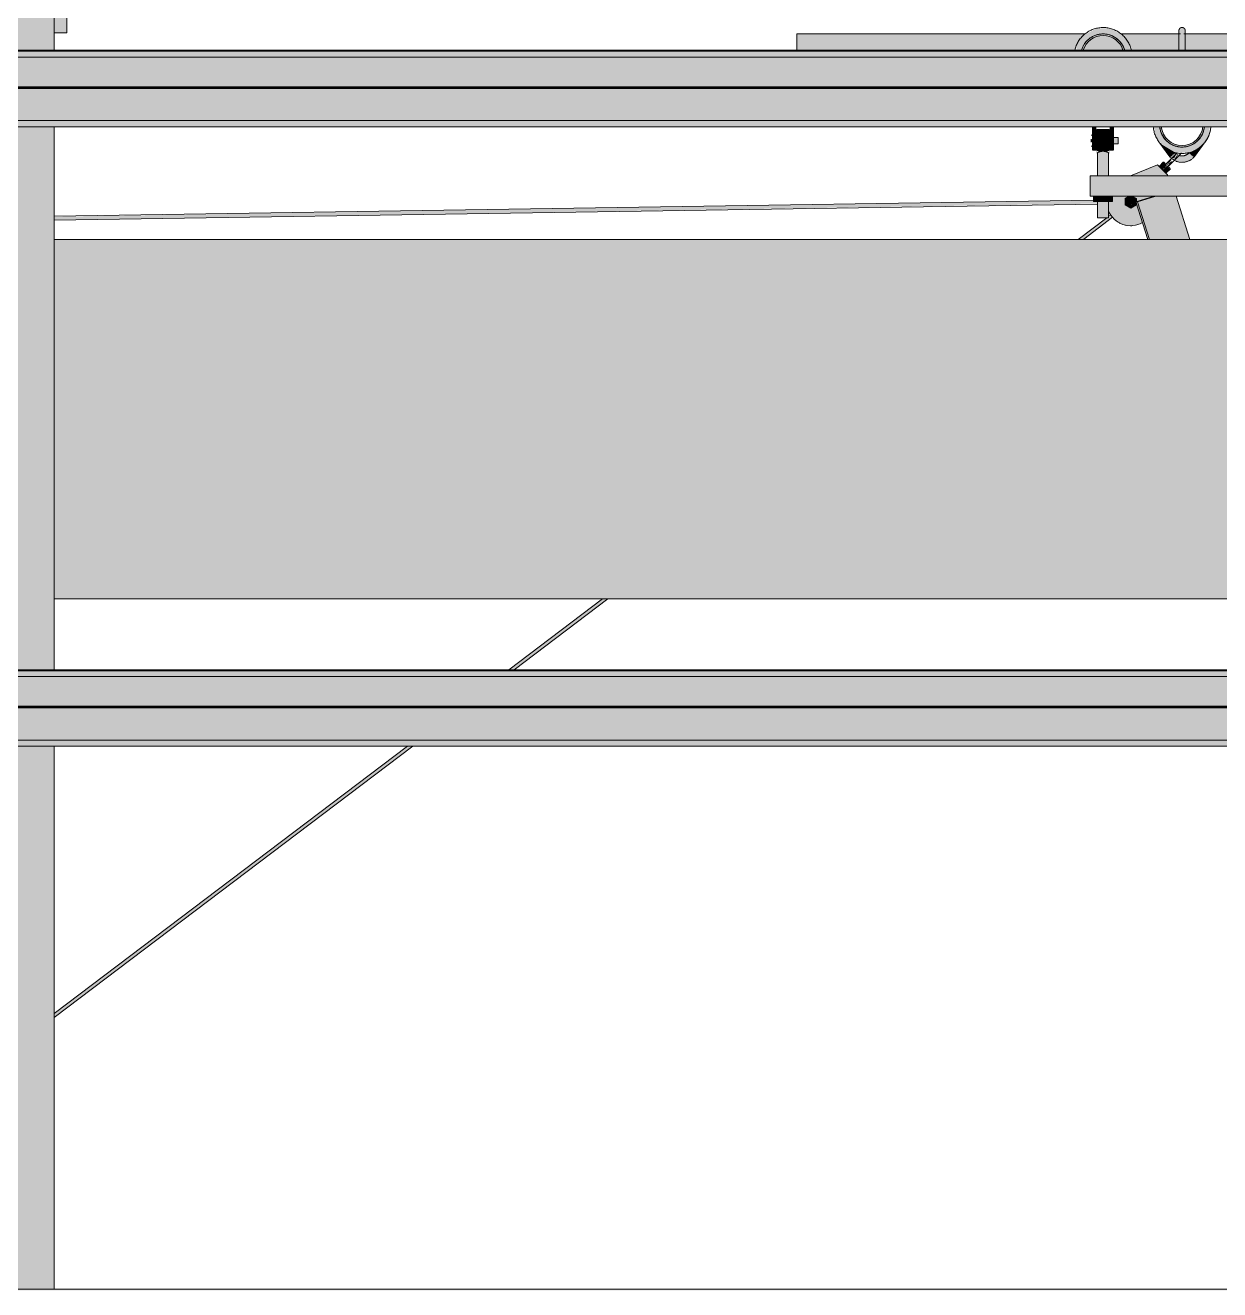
# Model space of a CAD drawing. Header units: inches. Extents: x 20478 to 36684, y -248 to 750.
# Drawn here: x 26758.8 to 26851.9, y 196.2 to 294.7 of the extents above; entities that cross this region are included whole.
import ezdxf

# ---------------------------------------------------------------- set-up
doc = ezdxf.new("R2010")
doc.units = ezdxf.units.IN
doc.header["$MEASUREMENT"] = 0
for name, color, linetype, lineweight in [('M-HVAC-DUCT', 70, 'Continuous', 9), ('Q-SPCQ', 91, 'Continuous', 9), ('S-BEAM', 12, 'Continuous', 9)]:
    doc.layers.add(name, color=color, linetype=linetype, lineweight=lineweight)

# ---------------------------------------------------------------- blocks, each defined once
blk = doc.blocks.new('Basketball_Backstop-Performance_Sports_Systems-3103-Ceiling_Hung - 27_-0_ to 27_-11 7_8_-706978-Elevation - South')
at = {"layer": 'Q-SPCQ'}
for points in [[(24911.302, 292.732), (24911.751, 292.733), (24911.565, 293.318), (24911.015, 294.009), (24910.112, 294.444), (24909.354, 294.444), (24909.111, 294.444), (24908.118, 293.896), (24907.584, 293.226), (24907.531, 292.732), (24907.935, 292.735), (24908.204, 293.266), (24908.463, 293.555), (24908.889, 293.829), (24909.354, 293.966), (24909.612, 294), (24910.237, 293.869), (24910.663, 293.63), (24910.941, 293.367), (24911.19, 292.974), (24911.29, 292.732)], [(24911.174, 292.732), (24911.29, 292.732), (24911.127, 293.125), (24910.849, 293.487), (24910.487, 293.766), (24910.065, 293.94), (24909.612, 294), (24909.159, 293.94), (24908.686, 293.727), (24908.374, 293.487), (24908.096, 293.125), (24907.933, 292.732), (24908.068, 292.732), (24908.204, 293.062), (24908.463, 293.399), (24908.967, 293.727), (24909.191, 293.82), (24909.612, 293.875), (24910.032, 293.82), (24910.424, 293.657), (24910.761, 293.399), (24911.019, 293.062), (24911.156, 292.732)], [(24908.799, 285.687), (24909.049, 285.687), (24909.049, 286.768), (24908.799, 286.768), (24908.799, 286.404)], [(24910.174, 285.687), (24910.424, 285.687), (24910.424, 286.768), (24910.174, 286.768), (24910.174, 286.404)], [(24908.674, 285.687), (24908.799, 285.687), (24908.799, 285.801), (24908.674, 285.801)], [(24908.674, 285.574), (24908.799, 285.574), (24908.799, 285.687), (24908.674, 285.687)], [(24908.799, 284.963), (24909.049, 284.963), (24909.049, 285.687), (24908.799, 285.687), (24908.799, 285.038)], [(24909.138, 285.656), (24910.075, 285.656), (24910.075, 286.562), (24909.138, 286.532), (24909.138, 285.891)], [(24909.607, 284.859), (24910.075, 284.871), (24910.075, 285.656), (24909.138, 285.656), (24909.138, 284.871), (24909.53, 284.859)], [(24910.174, 284.963), (24910.424, 284.963), (24910.424, 285.687), (24910.174, 285.687), (24910.174, 285.038)], [(24908.857, 280.937), (24909.607, 280.937), (24909.607, 281.375), (24908.857, 281.375)], [(24909.607, 280.937), (24910.357, 280.937), (24910.357, 281.375), (24909.607, 281.375)]]:
    blk.add_hatch(color=256, dxfattribs=at).paths.add_polyline_path(points, flags=0)
h = blk.add_hatch(color=256, dxfattribs=at)
h.paths.add_polyline_path([(24909.138, 285.687), (24909.138, 285.937), (24909.049, 285.891), (24909.049, 285.687)], flags=0)
h.paths.add_polyline_path([(24910.424, 285.687), (24910.799, 285.687), (24910.799, 285.937), (24910.424, 285.897), (24910.424, 285.74)], flags=0)
h.paths.add_polyline_path([(24910.075, 285.687), (24910.174, 285.732), (24910.174, 285.937), (24910.075, 285.89), (24910.075, 285.729)], flags=0)
h = blk.add_hatch(color=256, dxfattribs=at)
h.paths.add_polyline_path([(24910.174, 285.437), (24910.174, 285.687), (24910.075, 285.656), (24910.075, 285.437)], flags=0)
h.paths.add_polyline_path([(24910.799, 285.437), (24910.799, 285.687), (24910.424, 285.675), (24910.424, 285.437)], flags=0)
h.paths.add_polyline_path([(24909.049, 285.437), (24909.138, 285.493), (24909.138, 285.687), (24909.049, 285.631), (24909.049, 285.439)], flags=0)
h = blk.add_hatch(color=256, dxfattribs=at)
h.paths.add_polyline_path([(24909.184, 279.687), (24910.044, 279.687), (24909.993, 280.937), (24909.169, 280.937), (24909.169, 279.687)], flags=0)
h.paths.add_polyline_path([(24909.558, 282.955), (24910.044, 282.955), (24910.017, 284.763), (24909.684, 284.859), (24909.387, 284.833), (24909.169, 284.75), (24909.207, 282.955), (24909.516, 282.955)], flags=0)
h = blk.add_hatch(color=256, dxfattribs=at)
h.paths.add_polyline_path([(24908.607, 281.375), (24955.674, 281.375), (24955.636, 282.955), (24908.607, 282.955), (24908.607, 281.521)], flags=0)
h.paths.add_polyline_path([(24957.796, 281.375), (25004.607, 281.375), (25004.607, 282.955), (24957.549, 282.955), (24957.549, 281.375)], flags=0)
h = blk.add_hatch(color=256, dxfattribs=at)
h.paths.add_polyline_path([(24939.176, 196.232), (24939.309, 196.232), (24925.824, 238.518), (24925.69, 238.518), (24927.546, 232.7)], flags=0)
h.paths.add_polyline_path([(24923.788, 244.482), (24923.922, 244.482), (24922.162, 250), (24922.028, 250)], flags=0)
h.paths.add_polyline_path([(24913.233, 278), (24912.302, 280.918), (24912.168, 280.918), (24913.099, 278)], flags=0)
h = blk.add_hatch(color=256, dxfattribs=at)
h.paths.add_polyline_path([(24939.309, 196.232), (24942.447, 196.232), (24928.962, 238.518), (24925.824, 238.518), (24927.68, 232.7)], flags=0)
h.paths.add_polyline_path([(24923.922, 244.482), (24927.059, 244.482), (24925.3, 250), (24922.162, 250)], flags=0)
h.paths.add_polyline_path([(24916.37, 278), (24915.294, 281.375), (24913.725, 281.375), (24912.302, 280.918), (24913.233, 278)], flags=0)
for p, q in [((24908.799, 285.687), (24908.799, 286.768)), ((24909.049, 286.768), (24909.049, 285.687)), ((24910.174, 285.687), (24910.174, 286.768)), ((24910.424, 286.768), (24910.424, 285.687)), ((24908.799, 286.125), (24908.674, 286.125)), ((24908.674, 285.687), (24908.674, 285.801)), ((24908.674, 285.574), (24908.674, 285.687)), ((24908.799, 284.963), (24908.799, 285.687)), ((24909.138, 285.937), (24909.049, 285.937)), ((24909.049, 285.687), (24909.049, 284.963)), ((24910.075, 286.562), (24909.138, 286.562)), ((24909.138, 285.656), (24909.138, 286.562)), ((24909.138, 284.871), (24909.138, 285.656)), ((24910.075, 286.562), (24910.075, 285.656)), ((24910.174, 285.937), (24910.075, 285.937)), ((24910.075, 285.656), (24910.075, 284.871)), ((24910.174, 284.963), (24910.174, 285.687)), ((24910.799, 285.937), (24910.424, 285.937)), ((24910.424, 285.687), (24910.424, 284.963)), ((24910.799, 285.937), (24910.799, 285.687)), ((24910.799, 285.687), (24910.799, 285.437)), ((24908.674, 285.25), (24908.799, 285.25)), ((24908.799, 284.937), (24909.049, 284.937)), ((24909.049, 285.437), (24909.138, 285.437)), ((24909.138, 284.75), (24909.169, 284.75)), ((24909.169, 284.75), (24909.169, 282.955)), ((24910.044, 282.955), (24910.044, 284.75)), ((24910.044, 284.75), (24910.075, 284.75)), ((24910.075, 285.437), (24910.174, 285.437)), ((24910.174, 284.937), (24910.424, 284.937)), ((24910.424, 285.437), (24910.799, 285.437)), ((24908.607, 281.375), (24908.607, 282.955)), ((24955.636, 282.955), (24908.607, 282.955)), ((24955.636, 281.375), (24908.607, 281.375)), ((24908.857, 281.375), (24908.857, 280.937)), ((24909.607, 280.937), (24908.857, 280.937)), ((24909.169, 281.375), (24909.169, 279.687)), ((24909.607, 281.375), (24909.607, 280.937)), ((24910.357, 280.937), (24909.607, 280.937)), ((24910.044, 279.687), (24910.044, 281.375)), ((24910.357, 281.375), (24910.357, 280.937)), ((24913.591, 281.375), (24912.168, 280.918)), ((24912.168, 280.918), (24912.302, 280.918)), ((24912.168, 280.918), (24913.099, 278)), ((24912.302, 280.918), (24913.725, 281.375)), ((24913.233, 278), (24912.302, 280.918)), ((24915.294, 281.375), (24916.37, 278)), ((24910.044, 279.687), (24909.169, 279.687))]:
    blk.add_line(p, q, dxfattribs=at)
at = {"layer": 'Q-SPCQ', "flags": 128}
for points in [[(24911.797, 292.785), (24911.774, 292.872), (24911.747, 292.958), (24911.717, 293.043), (24911.684, 293.126), (24911.647, 293.208), (24911.607, 293.289), (24911.564, 293.368), (24911.518, 293.445), (24911.469, 293.52), (24911.416, 293.594), (24911.361, 293.665), (24911.303, 293.734), (24911.243, 293.8), (24911.179, 293.864), (24911.113, 293.925), (24911.045, 293.984), (24910.975, 294.04), (24910.902, 294.093), (24910.827, 294.143), (24910.751, 294.19), (24910.672, 294.234), (24910.592, 294.275), (24910.51, 294.313), (24910.427, 294.347), (24910.342, 294.378), (24910.257, 294.406), (24910.17, 294.43), (24910.082, 294.45), (24909.994, 294.467), (24909.905, 294.481), (24909.816, 294.491), (24909.726, 294.497), (24909.636, 294.5), (24909.546, 294.499), (24909.456, 294.495), (24909.366, 294.487), (24909.277, 294.475), (24909.188, 294.46), (24909.1, 294.441), (24909.013, 294.419), (24908.927, 294.393), (24908.842, 294.364), (24908.758, 294.332), (24908.675, 294.296), (24908.594, 294.257), (24908.515, 294.215), (24908.437, 294.169), (24908.361, 294.121), (24908.288, 294.069), (24908.216, 294.015), (24908.146, 293.957), (24908.079, 293.898), (24908.015, 293.835), (24907.953, 293.77), (24907.893, 293.702), (24907.836, 293.632), (24907.783, 293.56), (24907.732, 293.486), (24907.684, 293.41), (24907.639, 293.332), (24907.597, 293.252), (24907.559, 293.171), (24907.523, 293.088), (24907.492, 293.004), (24907.463, 292.918), (24907.438, 292.832), (24907.417, 292.745)], [(24908.444, 293.553), (24908.497, 293.599), (24908.551, 293.642), (24908.608, 293.684), (24908.666, 293.723), (24908.673, 293.727)], [(24908.726, 293.759), (24908.787, 293.793), (24908.849, 293.825), (24908.913, 293.854), (24908.978, 293.881), (24909.043, 293.905), (24909.11, 293.927), (24909.177, 293.945), (24909.245, 293.961), (24909.314, 293.975), (24909.383, 293.985), (24909.453, 293.993), (24909.523, 293.998), (24909.593, 294), (24909.663, 293.999), (24909.733, 293.996), (24909.802, 293.99), (24909.872, 293.981), (24909.941, 293.969), (24910.009, 293.954), (24910.077, 293.937), (24910.144, 293.917), (24910.21, 293.894), (24910.276, 293.869), (24910.34, 293.841), (24910.403, 293.811), (24910.465, 293.778), (24910.525, 293.743)], [(24910.55, 293.727), (24910.584, 293.705), (24910.642, 293.665), (24910.697, 293.623), (24910.751, 293.578), (24910.804, 293.531)], [(24907.93, 292.734), (24907.95, 292.8), (24907.974, 292.866), (24908, 292.931), (24908.028, 292.995), (24908.059, 293.058), (24908.093, 293.12)], [(24908.129, 293.18), (24908.167, 293.238), (24908.208, 293.295), (24908.251, 293.35), (24908.296, 293.404), (24908.343, 293.456)], [(24910.902, 293.432), (24910.948, 293.38), (24910.992, 293.325), (24911.034, 293.269), (24911.074, 293.211), (24911.111, 293.152), (24911.146, 293.091), (24911.179, 293.029), (24911.208, 292.966), (24911.236, 292.902), (24911.261, 292.836), (24911.283, 292.77)]]:
    blk.add_lwpolyline(points, dxfattribs=at)
at = {"layer": 'Q-SPCQ'}
for radius, start, end in [(1.75, 16.03624, 163.96376), (1.625, 17.35418, 162.64582)]:
    blk.add_arc((24909.612, 292.25), radius, start, end, dxfattribs=at)
blk.add_open_spline([(24910.044, 284.75), (24910.044, 284.75), (24910.041, 284.752), (24910.029, 284.758), (24910.018, 284.762), (24910.003, 284.769), (24909.985, 284.777), (24909.968, 284.785), (24909.953, 284.791), (24909.941, 284.795), (24909.929, 284.799), (24909.911, 284.806), (24909.888, 284.814), (24909.864, 284.822), (24909.843, 284.829), (24909.827, 284.833), (24909.81, 284.837), (24909.787, 284.842), (24909.758, 284.848), (24909.721, 284.855), (24909.684, 284.859), (24909.645, 284.862), (24909.607, 284.862), (24909.568, 284.862), (24909.529, 284.859), (24909.492, 284.855), (24909.455, 284.848), (24909.426, 284.842), (24909.403, 284.837), (24909.387, 284.833), (24909.37, 284.829), (24909.35, 284.822), (24909.325, 284.814), (24909.302, 284.806), (24909.284, 284.799), (24909.272, 284.795), (24909.26, 284.791), (24909.245, 284.785), (24909.228, 284.777), (24909.21, 284.769), (24909.196, 284.762), (24909.184, 284.758), (24909.173, 284.752), (24909.169, 284.75), (24909.169, 284.75)], degree=3, knots=[0, 0, 0, 0, 0.055556, 0.083333, 0.111111, 0.138889, 0.166667, 0.194444, 0.208333, 0.222222, 0.236111, 0.25, 0.277778, 0.305556, 0.319444, 0.333333, 0.347222, 0.361111, 0.388889, 0.416667, 0.444444, 0.472222, 0.5, 0.527778, 0.555556, 0.583333, 0.611111, 0.638889, 0.652778, 0.666667, 0.680556, 0.694444, 0.722222, 0.75, 0.763889, 0.777778, 0.791667, 0.805556, 0.833333, 0.861111, 0.888889, 0.916667, 0.944444, 1, 1, 1, 1], dxfattribs=at)
blk = doc.blocks.new('Basketball_Backstop-Performance_Sports_Systems-3103-Ceiling_Hung - 27_-0_ to 27_-11 7_8_-V28-Elevation - South')
at = {"layer": 'Q-SPCQ'}
h = blk.add_hatch(color=256, dxfattribs=at)
h.paths.add_polyline_path([(24885.765, 292.732), (24907.481, 292.774), (24907.609, 293.257), (24908.202, 294), (24885.765, 294), (24885.765, 293.125)], flags=0)
h.paths.add_polyline_path([(24916.758, 292.732), (24928.472, 292.733), (24928.655, 293.315), (24929.202, 294), (24915.951, 293.97), (24916.015, 293.367), (24916.007, 292.732)], flags=0)
h.paths.add_polyline_path([(24938.357, 292.732), (24945.765, 292.732), (24945.765, 294), (24932.033, 293.986), (24932.662, 293.125), (24932.806, 292.732)], flags=0)
h.paths.add_polyline_path([(24929.204, 292.732), (24932.155, 292.735), (24931.971, 293.125), (24931.642, 293.49), (24931.324, 293.699), (24930.813, 293.848), (24930.612, 293.875), (24929.986, 293.735), (24929.717, 293.594), (24929.359, 293.264), (24929.168, 292.974), (24929.096, 292.732)], flags=0)
h.paths.add_polyline_path([(24914.598, 292.732), (24915.536, 292.733), (24915.515, 294), (24911.045, 293.965), (24911.666, 293.109), (24911.806, 292.732), (24912.438, 292.732)], flags=0)
h.paths.add_polyline_path([(24908.068, 292.732), (24911.156, 292.732), (24910.971, 293.125), (24910.646, 293.487), (24910.237, 293.735), (24909.863, 293.842), (24909.41, 293.848), (24909.021, 293.749), (24908.716, 293.594), (24908.357, 293.261), (24908.118, 292.855), (24908.085, 292.774)], flags=0)
for points in [[(24915.549, 292.732), (24915.765, 292.733), (24915.765, 294.444), (24915.541, 294.316), (24915.515, 294.133), (24915.53, 293.727), (24915.539, 293.478), (24915.565, 293.286), (24915.541, 292.732)], [(24915.99, 292.732), (24915.994, 292.732), (24916.013, 294.226), (24915.982, 294.203), (24915.923, 294.429), (24915.765, 294.444), (24915.766, 292.732), (24915.982, 292.732)], [(24916.017, 284.744), (24916.266, 284.744), (24917.168, 285.178), (24917.792, 285.961), (24917.929, 286.768), (24917.493, 286.768), (24917.398, 286.346), (24917.173, 285.921), (24916.913, 285.631), (24916.51, 285.368), (24916.017, 285.221), (24915.564, 285.214), (24915.116, 285.328), (24914.735, 285.541), (24914.495, 285.742), (24914.196, 286.193), (24914.073, 286.5), (24914.012, 286.768), (24913.964, 286.768), (24913.576, 286.768), (24913.57, 286.696), (24913.738, 285.961), (24914.432, 285.145), (24915.265, 284.744), (24915.765, 284.744)], [(24915.765, 285.187), (24916.218, 285.247), (24916.758, 285.512), (24917.003, 285.7), (24917.281, 286.062), (24917.456, 286.485), (24917.493, 286.768), (24917.368, 286.768), (24917.288, 286.404), (24917.173, 286.125), (24916.758, 285.668), (24916.578, 285.53), (24916.186, 285.368), (24915.765, 285.312), (24915.345, 285.368), (24914.953, 285.53), (24914.598, 285.812), (24914.358, 286.125), (24914.196, 286.517), (24914.116, 286.768), (24914.038, 286.768), (24914.108, 286.404), (24914.25, 286.062), (24914.598, 285.646), (24914.89, 285.422), (24915.312, 285.247)], [(24913.983, 285.62), (24913.967, 285.674), (24913.957, 285.662)], [(24917.817, 286.068), (24917.93, 286.404), (24917.858, 286.248)], [(24914.814, 284.439), (24915.173, 284.794), (24914.209, 285.371), (24914.105, 285.411), (24914.787, 284.476)], [(24916.717, 284.439), (24917.474, 285.564), (24917.322, 285.394), (24917.068, 285.13), (24916.341, 284.74), (24916.702, 284.452)], [(24914.24, 283.412), (24914.551, 283.737), (24914.492, 283.812), (24914.516, 283.844), (24914.338, 284.022), (24914.01, 283.642), (24914.171, 283.481)], [(24914.496, 283.156), (24914.823, 283.536), (24914.638, 283.663), (24914.604, 283.658), (24914.56, 283.732), (24914.24, 283.412), (24914.47, 283.183)], [(24914.613, 283.645), (24914.952, 283.97), (24914.991, 284.081), (24914.94, 284.065), (24914.79, 283.963), (24914.672, 283.768), (24914.638, 283.737), (24914.56, 283.732)], [(24911.64, 280.721), (24911.942, 280.761), (24912.007, 281.002), (24911.942, 281.114), (24911.765, 281.187), (24911.549, 281.062), (24911.549, 280.812)]]:
    blk.add_hatch(color=256, dxfattribs=at).paths.add_polyline_path(points, flags=0)
h = blk.add_hatch(color=256, dxfattribs=at)
h.paths.add_polyline_path([(24915.256, 284.564), (24915.31, 284.679), (24915.144, 284.703), (24914.859, 284.476), (24914.997, 284.334), (24915.248, 284.557)], flags=0)
h.paths.add_polyline_path([(24915.346, 284.342), (24915.399, 284.61), (24915.273, 284.527), (24915.321, 284.493), (24915.38, 284.49), (24915.353, 284.369)], flags=0)
h.paths.add_polyline_path([(24915.41, 284.052), (24915.545, 284.117), (24916.121, 284.052), (24916.29, 284.185), (24916.376, 284.218), (24916.594, 284.401), (24916.658, 284.486), (24916.341, 284.74), (24915.947, 284.53), (24915.5, 284.498), (24915.273, 284.199), (24915.296, 284.181)], flags=0)
h.paths.add_polyline_path([(24915.152, 284.219), (24915.121, 284.31), (24915.175, 284.293), (24915.159, 284.36), (24915.038, 284.293), (24915.121, 284.239)], flags=0)
h = blk.add_hatch(color=256, dxfattribs=at)
h.paths.add_polyline_path([(24914.95, 284.293), (24915.201, 284.373), (24915.273, 284.527), (24915.256, 284.564), (24915.144, 284.462)], flags=0)
h.paths.add_polyline_path([(24915.256, 284.564), (24915.399, 284.657), (24915.341, 284.662), (24915.262, 284.572)], flags=0)
h = blk.add_hatch(color=256, dxfattribs=at)
h.paths.add_polyline_path([(24915.121, 284.122), (24915.346, 284.342), (24915.399, 284.572), (24915.162, 284.252)], flags=0)
h.paths.add_polyline_path([(24915.5, 284.499), (24915.599, 284.631), (24915.508, 284.628)], flags=0)
h.paths.add_polyline_path([(24915.346, 284.342), (24915.5, 284.499), (24915.434, 284.572), (24915.399, 284.48)], flags=0)
h = blk.add_hatch(color=256, dxfattribs=at)
h.paths.add_polyline_path([(24911.677, 279.065), (24912.302, 279.155), (24912.68, 279.314), (24912.203, 280.685), (24911.753, 280.439), (24911.328, 280.747), (24911.368, 281.213), (24911.549, 281.375), (24910.357, 281.375), (24910.357, 280.937), (24910.044, 280.937), (24910.044, 280.229), (24910.156, 279.975), (24910.439, 279.612), (24910.802, 279.329), (24911.328, 279.125), (24911.64, 279.071)], flags=0)
h.paths.add_polyline_path([(24912.203, 280.929), (24913.591, 281.375), (24911.942, 281.341), (24912.203, 281.19), (24912.203, 280.937)], flags=0)
h.paths.add_polyline_path([(24913.212, 282.955), (24914.614, 282.955), (24914.616, 283.037), (24913.842, 283.81), (24911.747, 282.955), (24912.438, 282.955)], flags=0)
h = blk.add_hatch(color=256, dxfattribs=at)
h.paths.add_polyline_path([(24914.56, 283.732), (24914.571, 283.917), (24914.472, 283.785)], flags=0)
h.paths.add_polyline_path([(24914.616, 283.788), (24914.672, 283.844), (24914.95, 284.19), (24914.915, 284.182), (24914.95, 284.293), (24914.596, 283.844)], flags=0)
h = blk.add_hatch(color=256, dxfattribs=at)
h.paths.add_polyline_path([(24770.131, 278.622), (24817.89, 279.407), (24817.89, 279.663), (24770.122, 278.889), (24770.132, 278.628)], flags=0)
h.paths.add_polyline_path([(24768.488, 278.639), (24768.503, 278.823), (24768.46, 278.793), (24768.482, 278.642)], flags=0)
h.paths.add_polyline_path([(24827.89, 279.503), (24909.169, 280.787), (24909.112, 280.937), (24908.857, 280.978), (24908.857, 281.049), (24877.88, 280.577), (24827.89, 279.769), (24827.89, 279.505)], flags=0)
h.paths.add_polyline_path([(24911.542, 280.829), (24911.549, 280.873), (24911.54, 280.833)], flags=0)
h = blk.add_hatch(color=256, dxfattribs=at)
h.paths.add_polyline_path([(24911.765, 280.432), (24912.203, 280.685), (24912.168, 281.21), (24911.765, 281.375), (24911.549, 281.318), (24911.328, 281.19), (24911.328, 280.685), (24911.549, 280.557)], flags=0)
h.paths.add_polyline_path([(24911.765, 280.687), (24911.588, 280.761), (24911.515, 280.937), (24911.588, 281.114), (24911.765, 281.187), (24911.942, 281.114), (24912.015, 280.937), (24911.942, 280.761), (24911.83, 280.696)], flags=0)
h = blk.add_hatch(color=256, dxfattribs=at)
h.paths.add_polyline_path([(24827.89, 217.395), (24855.763, 238.518), (24855.427, 238.518), (24827.89, 217.662), (24827.89, 217.395)], flags=0)
h.paths.add_polyline_path([(24863.319, 244.482), (24863.733, 244.482), (24870.95, 250), (24870.62, 250)], flags=0)
h.paths.add_polyline_path([(24907.732, 278), (24908.118, 278.025), (24910.335, 279.746), (24910.204, 279.914), (24910.044, 279.747), (24909.985, 279.687), (24909.826, 279.629), (24907.7, 278)], flags=0)
for p, q in [((24908.204, 294), (24885.765, 294)), ((24885.765, 292.733), (24885.765, 294)), ((24915.638, 294), (24911.021, 294)), ((24915.515, 294.014), (24915.515, 294.05)), ((24929.202, 294), (24915.896, 294)), ((24913.956, 285.6), (24914.814, 284.439)), ((24916.728, 284.455), (24917.575, 285.6)), ((24913.842, 283.81), (24911.747, 282.955)), ((24913.842, 283.81), (24914.638, 283.015)), ((24914.328, 284.031), (24913.975, 283.678)), ((24914.338, 284.022), (24914.461, 283.899)), ((24914.726, 283.633), (24914.85, 283.51)), ((24914.947, 284.296), (24914.968, 284.317)), ((24915.422, 284.583), (24915.396, 284.597)), ((24914.505, 283.147), (24914.859, 283.501)), ((24914.614, 282.955), (24914.638, 283.015)), ((24908.857, 281.049), (24827.89, 279.815)), ((24827.89, 279.503), (24909.169, 280.742)), ((24911.648, 281.375), (24911.328, 281.19)), ((24911.328, 281.19), (24911.328, 280.685)), ((24911.328, 280.685), (24911.765, 280.432)), ((24911.765, 280.432), (24912.203, 280.685)), ((24912.203, 281.19), (24911.882, 281.375)), ((24912.203, 280.918), (24912.203, 281.19)), ((24912.203, 280.685), (24912.203, 280.81)), ((24908.118, 278.025), (24910.357, 279.717)), ((24910.204, 279.914), (24910.044, 279.793)), ((24909.904, 279.687), (24907.671, 278)), ((24870.62, 250), (24863.319, 244.482)), ((24863.733, 244.482), (24871.035, 250)), ((24855.427, 238.518), (24827.89, 217.708)), ((24827.89, 217.395), (24855.841, 238.518))]:
    blk.add_line(p, q, dxfattribs=at)
at = {"layer": 'Q-SPCQ', "flags": 128}
for points in [[(24915.515, 294.25), (24915.515, 294.26), (24915.516, 294.27), (24915.517, 294.28), (24915.518, 294.29), (24915.52, 294.3), (24915.522, 294.309), (24915.525, 294.319), (24915.528, 294.329), (24915.531, 294.338), (24915.535, 294.347), (24915.539, 294.356), (24915.543, 294.365), (24915.548, 294.374), (24915.553, 294.383), (24915.559, 294.391), (24915.565, 294.399), (24915.571, 294.407), (24915.577, 294.415), (24915.584, 294.422), (24915.591, 294.429), (24915.598, 294.436), (24915.606, 294.443), (24915.614, 294.449), (24915.622, 294.455), (24915.63, 294.46), (24915.639, 294.466), (24915.647, 294.47), (24915.656, 294.475), (24915.665, 294.479), (24915.675, 294.483), (24915.684, 294.486), (24915.694, 294.49), (24915.703, 294.492), (24915.713, 294.494), (24915.723, 294.496), (24915.733, 294.498), (24915.743, 294.499), (24915.753, 294.5), (24915.763, 294.5), (24915.765, 294.5)], [(24915.559, 294.391), (24915.565, 294.399), (24915.571, 294.407), (24915.577, 294.415), (24915.584, 294.422), (24915.591, 294.429), (24915.598, 294.436), (24915.606, 294.443), (24915.614, 294.449), (24915.622, 294.455), (24915.63, 294.46), (24915.639, 294.466), (24915.647, 294.47), (24915.656, 294.475), (24915.665, 294.479), (24915.675, 294.483), (24915.684, 294.486), (24915.694, 294.49), (24915.703, 294.492), (24915.713, 294.494), (24915.723, 294.496), (24915.733, 294.498), (24915.743, 294.499), (24915.753, 294.5), (24915.763, 294.5), (24915.765, 294.5)], [(24915.765, 294.5), (24915.775, 294.5), (24915.785, 294.499), (24915.795, 294.498), (24915.805, 294.497), (24915.815, 294.495), (24915.825, 294.493), (24915.834, 294.49), (24915.844, 294.487), (24915.853, 294.484), (24915.863, 294.48), (24915.872, 294.476), (24915.881, 294.472), (24915.889, 294.467), (24915.898, 294.462), (24915.906, 294.456), (24915.915, 294.451), (24915.922, 294.444)], [(24915.765, 294.5), (24915.775, 294.5), (24915.785, 294.499), (24915.795, 294.498), (24915.805, 294.497), (24915.815, 294.495), (24915.825, 294.493), (24915.834, 294.49), (24915.844, 294.487), (24915.853, 294.484), (24915.863, 294.48), (24915.872, 294.476), (24915.881, 294.472), (24915.889, 294.467), (24915.898, 294.462), (24915.906, 294.456), (24915.915, 294.451), (24915.922, 294.444), (24915.93, 294.438), (24915.937, 294.431), (24915.945, 294.424), (24915.951, 294.417), (24915.958, 294.409), (24915.964, 294.401), (24915.97, 294.393), (24915.976, 294.385), (24915.981, 294.377), (24915.986, 294.368), (24915.99, 294.359), (24915.994, 294.35), (24915.998, 294.341), (24916.002, 294.331), (24916.005, 294.322), (24916.007, 294.312), (24916.01, 294.302), (24916.012, 294.292), (24916.013, 294.283), (24916.014, 294.273), (24916.015, 294.263), (24916.015, 294.253), (24916.015, 294.25)], [(24915.515, 293.975), (24915.515, 294.014), (24915.515, 294.05), (24915.515, 294.084), (24915.515, 294.114), (24915.515, 294.142), (24915.515, 294.166), (24915.515, 294.187), (24915.515, 294.206), (24915.515, 294.221), (24915.515, 294.233), (24915.515, 294.242), (24915.515, 294.247), (24915.515, 294.25)], [(24915.515, 294.25), (24915.515, 294.248), (24915.515, 294.244), (24915.515, 294.236), (24915.515, 294.224), (24915.515, 294.21), (24915.515, 294.193), (24915.515, 294.172), (24915.515, 294.148), (24915.515, 294.122), (24915.515, 294.092), (24915.515, 294.06), (24915.515, 294.024), (24915.515, 293.986), (24915.515, 293.945), (24915.515, 293.901), (24915.515, 293.854), (24915.515, 293.805), (24915.515, 293.754), (24915.515, 293.7), (24915.515, 293.643), (24915.515, 293.585), (24915.515, 293.524), (24915.515, 293.462), (24915.515, 293.397), (24915.515, 293.331), (24915.515, 293.262), (24915.515, 293.193), (24915.515, 293.121), (24915.515, 293.049), (24915.515, 292.975), (24915.515, 292.9), (24915.515, 292.823), (24915.515, 292.746)], [(24915.515, 294.06), (24915.515, 294.024), (24915.515, 293.986)], [(24915.93, 294.438), (24915.937, 294.431), (24915.945, 294.424), (24915.951, 294.417), (24915.958, 294.409), (24915.964, 294.401), (24915.97, 294.393), (24915.976, 294.385), (24915.981, 294.377), (24915.986, 294.368), (24915.99, 294.359), (24915.994, 294.35), (24915.998, 294.341), (24916.002, 294.331), (24916.005, 294.322), (24916.007, 294.312), (24916.01, 294.302), (24916.012, 294.292), (24916.013, 294.283), (24916.014, 294.273), (24916.015, 294.263), (24916.015, 294.253), (24916.015, 294.25)], [(24916.015, 294.233), (24916.015, 294.242), (24916.015, 294.247), (24916.015, 294.25)], [(24916.015, 294.25), (24916.015, 294.248), (24916.015, 294.244), (24916.015, 294.236)], [(24916.015, 292.732), (24916.015, 292.803), (24916.015, 292.879), (24916.015, 292.955), (24916.015, 293.029), (24916.015, 293.102), (24916.015, 293.174), (24916.015, 293.244), (24916.015, 293.312), (24916.015, 293.379), (24916.015, 293.444), (24916.015, 293.508), (24916.015, 293.569), (24916.015, 293.628), (24916.015, 293.685), (24916.015, 293.739), (24916.015, 293.791), (24916.015, 293.841), (24916.015, 293.888), (24916.015, 293.933), (24916.015, 293.975), (24916.015, 294.014), (24916.015, 294.05), (24916.015, 294.084), (24916.015, 294.114), (24916.015, 294.142), (24916.015, 294.166), (24916.015, 294.187), (24916.015, 294.206), (24916.015, 294.221), (24916.015, 294.233), (24916.015, 294.242), (24916.015, 294.247), (24916.015, 294.25)], [(24916.015, 294.25), (24916.015, 294.248), (24916.015, 294.244), (24916.015, 294.236), (24916.015, 294.224), (24916.015, 294.21), (24916.015, 294.193), (24916.015, 294.172), (24916.015, 294.148), (24916.015, 294.122), (24916.015, 294.092), (24916.015, 294.06), (24916.015, 294.024), (24916.015, 293.986)], [(24916.015, 294.014), (24916.015, 294.05), (24916.015, 294.084), (24916.015, 294.114), (24916.015, 294.142)], [(24916.015, 294.122), (24916.015, 294.092), (24916.015, 294.06), (24916.015, 294.024), (24916.015, 293.986)], [(24913.522, 286.758), (24913.531, 286.668), (24913.544, 286.579), (24913.56, 286.49), (24913.58, 286.403), (24913.603, 286.316), (24913.629, 286.23), (24913.659, 286.145), (24913.693, 286.061), (24913.73, 285.979), (24913.769, 285.898), (24913.813, 285.82), (24913.859, 285.742), (24913.908, 285.667), (24913.961, 285.594), (24914.016, 285.523), (24914.07, 285.459)], [(24913.522, 286.758), (24913.531, 286.668), (24913.544, 286.579), (24913.56, 286.49), (24913.58, 286.403), (24913.603, 286.316), (24913.629, 286.23), (24913.659, 286.145), (24913.693, 286.061), (24913.73, 285.979), (24913.769, 285.898), (24913.813, 285.82), (24913.859, 285.742), (24913.908, 285.667), (24913.961, 285.594), (24914.016, 285.523), (24914.074, 285.454), (24914.134, 285.387), (24914.198, 285.323), (24914.263, 285.262), (24914.332, 285.203), (24914.402, 285.147), (24914.475, 285.094), (24914.55, 285.044), (24914.626, 284.997), (24914.705, 284.953), (24914.785, 284.912), (24914.867, 284.875), (24914.95, 284.84), (24915.034, 284.809), (24915.12, 284.782), (24915.207, 284.758), (24915.294, 284.737), (24915.383, 284.72), (24915.472, 284.707), (24915.561, 284.697), (24915.651, 284.69), (24915.741, 284.688), (24915.831, 284.688), (24915.921, 284.693), (24916.01, 284.701), (24916.1, 284.712), (24916.188, 284.728), (24916.276, 284.746), (24916.364, 284.769), (24916.45, 284.794), (24916.535, 284.823), (24916.619, 284.856), (24916.702, 284.892), (24916.783, 284.931), (24916.862, 284.973), (24916.94, 285.018), (24917.016, 285.067), (24917.089, 285.118), (24917.161, 285.173), (24917.23, 285.23), (24917.298, 285.29), (24917.362, 285.353), (24917.424, 285.418), (24917.484, 285.485), (24917.541, 285.555), (24917.594, 285.627), (24917.645, 285.701), (24917.693, 285.778), (24917.738, 285.856), (24917.78, 285.935), (24917.818, 286.017), (24917.853, 286.1), (24917.885, 286.184), (24917.914, 286.269), (24917.939, 286.356), (24917.96, 286.443), (24917.978, 286.531), (24917.993, 286.62), (24918.004, 286.709)], [(24913.522, 286.758), (24913.531, 286.668), (24913.544, 286.579), (24913.56, 286.49), (24913.58, 286.403), (24913.603, 286.316), (24913.629, 286.23), (24913.659, 286.145), (24913.693, 286.061), (24913.73, 285.979), (24913.769, 285.898), (24913.813, 285.82), (24913.859, 285.742), (24913.908, 285.667), (24913.956, 285.6)], [(24914.475, 285.755), (24914.429, 285.808), (24914.384, 285.862), (24914.343, 285.918), (24914.303, 285.976), (24914.266, 286.035), (24914.231, 286.096), (24914.198, 286.158), (24914.168, 286.221), (24914.141, 286.286), (24914.116, 286.351), (24914.094, 286.418), (24914.075, 286.485), (24914.058, 286.553), (24914.044, 286.621), (24914.033, 286.691), (24914.024, 286.76)], [(24917.503, 286.728), (24917.493, 286.659), (24917.48, 286.59), (24917.465, 286.522), (24917.447, 286.454)], [(24917.484, 285.485), (24917.541, 285.555), (24917.594, 285.627), (24917.645, 285.701), (24917.693, 285.778), (24917.738, 285.856), (24917.78, 285.935), (24917.818, 286.017), (24917.853, 286.1), (24917.885, 286.184), (24917.914, 286.269), (24917.939, 286.356), (24917.96, 286.443), (24917.978, 286.531), (24917.993, 286.62), (24918.004, 286.709)], [(24917.575, 285.6), (24917.627, 285.674), (24917.676, 285.749), (24917.722, 285.826), (24917.765, 285.906), (24917.804, 285.986), (24917.841, 286.069), (24917.874, 286.152), (24917.903, 286.237), (24917.93, 286.323), (24917.953, 286.41), (24917.972, 286.498), (24917.988, 286.587), (24918, 286.676), (24918.009, 286.766)], [(24916.933, 285.634), (24916.88, 285.589), (24916.825, 285.545), (24916.769, 285.504), (24916.711, 285.465), (24916.651, 285.428), (24916.59, 285.394), (24916.528, 285.362), (24916.464, 285.333), (24916.399, 285.306), (24916.334, 285.282), (24916.267, 285.261), (24916.2, 285.242), (24916.131, 285.226), (24916.063, 285.213), (24915.993, 285.202), (24915.924, 285.195), (24915.854, 285.19), (24915.784, 285.188), (24915.714, 285.188), (24915.644, 285.192), (24915.574, 285.198), (24915.505, 285.207), (24915.436, 285.219), (24915.368, 285.233), (24915.3, 285.251), (24915.233, 285.27), (24915.166, 285.293), (24915.101, 285.318), (24915.037, 285.346), (24914.974, 285.377), (24914.912, 285.41), (24914.852, 285.445), (24914.793, 285.483), (24914.735, 285.523), (24914.68, 285.565), (24914.626, 285.609), (24914.573, 285.656)], [(24917.432, 286.404), (24917.426, 286.387), (24917.403, 286.321), (24917.377, 286.256), (24917.349, 286.192), (24917.317, 286.129), (24917.284, 286.068), (24917.248, 286.008), (24917.21, 285.949), (24917.169, 285.892), (24917.126, 285.837), (24917.081, 285.784), (24917.034, 285.732)], [(24915.397, 284.746), (24915.385, 284.734), (24915.373, 284.722), (24915.36, 284.709), (24915.346, 284.695), (24915.332, 284.681), (24915.317, 284.666), (24915.301, 284.65), (24915.285, 284.634), (24915.268, 284.618), (24915.251, 284.6), (24915.234, 284.583), (24915.216, 284.565), (24915.197, 284.546), (24915.178, 284.527), (24915.159, 284.508), (24915.139, 284.488), (24915.119, 284.469), (24915.099, 284.448), (24915.079, 284.428), (24915.058, 284.407), (24915.037, 284.386), (24915.016, 284.365), (24914.995, 284.344), (24914.974, 284.323), (24914.953, 284.302), (24914.947, 284.296)], [(24915.124, 284.119), (24915.145, 284.141), (24915.166, 284.162), (24915.187, 284.183), (24915.208, 284.204), (24915.229, 284.225), (24915.25, 284.246), (24915.271, 284.266), (24915.291, 284.286), (24915.311, 284.306), (24915.331, 284.326), (24915.35, 284.345), (24915.369, 284.364), (24915.387, 284.383), (24915.406, 284.401), (24915.423, 284.419), (24915.441, 284.436), (24915.457, 284.453), (24915.474, 284.469), (24915.489, 284.485), (24915.504, 284.5), (24915.519, 284.514), (24915.533, 284.528), (24915.546, 284.541), (24915.558, 284.554), (24915.57, 284.566), (24915.581, 284.577), (24915.592, 284.587), (24915.601, 284.597), (24915.61, 284.606), (24915.618, 284.614), (24915.626, 284.621), (24915.632, 284.628), (24915.638, 284.633), (24915.643, 284.638), (24915.647, 284.642), (24915.65, 284.645), (24915.652, 284.648), (24915.654, 284.649), (24915.654, 284.65)], [(24915.297, 284.664), (24915.274, 284.684), (24915.251, 284.704), (24915.23, 284.725), (24915.209, 284.747), (24915.204, 284.752)], [(24915.207, 284.758), (24915.294, 284.737), (24915.383, 284.72), (24915.472, 284.707), (24915.561, 284.697), (24915.651, 284.69), (24915.741, 284.688), (24915.831, 284.688), (24915.921, 284.693), (24916.01, 284.701), (24916.1, 284.712), (24916.188, 284.728), (24916.276, 284.746)], [(24915.328, 284.677), (24915.342, 284.691), (24915.356, 284.705), (24915.369, 284.718), (24915.382, 284.731), (24915.393, 284.743)], [(24915.654, 284.65), (24915.654, 284.649), (24915.653, 284.648), (24915.65, 284.646), (24915.648, 284.643), (24915.644, 284.639), (24915.639, 284.635), (24915.634, 284.629), (24915.627, 284.623), (24915.62, 284.616), (24915.612, 284.608), (24915.604, 284.599), (24915.594, 284.59), (24915.584, 284.58), (24915.573, 284.569), (24915.562, 284.557), (24915.549, 284.545), (24915.536, 284.532), (24915.523, 284.518)], [(24916.326, 284.752), (24916.306, 284.73), (24916.285, 284.709), (24916.263, 284.689), (24916.24, 284.669), (24916.216, 284.651), (24916.192, 284.633), (24916.167, 284.617), (24916.141, 284.601), (24916.115, 284.587), (24916.088, 284.573), (24916.061, 284.561), (24916.033, 284.549), (24916.005, 284.539), (24915.976, 284.53), (24915.947, 284.522), (24915.918, 284.516), (24915.889, 284.51), (24915.859, 284.506), (24915.829, 284.503), (24915.799, 284.501), (24915.769, 284.5), (24915.739, 284.5), (24915.709, 284.502), (24915.679, 284.505), (24915.65, 284.509), (24915.62, 284.514), (24915.591, 284.521), (24915.562, 284.528)], [(24915.691, 284.741), (24915.691, 284.736), (24915.691, 284.731), (24915.69, 284.726), (24915.69, 284.721), (24915.689, 284.716), (24915.688, 284.712), (24915.687, 284.707), (24915.686, 284.702), (24915.684, 284.697), (24915.682, 284.692), (24915.68, 284.688), (24915.678, 284.683), (24915.676, 284.679), (24915.673, 284.675), (24915.671, 284.67), (24915.668, 284.666), (24915.665, 284.662), (24915.662, 284.658), (24915.659, 284.654), (24915.655, 284.651), (24915.654, 284.65)], [(24914.417, 283.589), (24914.413, 283.593), (24914.41, 283.596), (24914.407, 283.6), (24914.404, 283.604), (24914.401, 283.608), (24914.398, 283.613), (24914.396, 283.617), (24914.394, 283.621), (24914.391, 283.626), (24914.389, 283.631), (24914.388, 283.635), (24914.386, 283.64), (24914.385, 283.645), (24914.383, 283.65), (24914.382, 283.654), (24914.382, 283.659), (24914.381, 283.664), (24914.381, 283.669), (24914.38, 283.674), (24914.38, 283.679), (24914.38, 283.684), (24914.381, 283.689), (24914.381, 283.694), (24914.382, 283.699), (24914.383, 283.704), (24914.384, 283.709), (24914.386, 283.714), (24914.387, 283.719), (24914.389, 283.723), (24914.391, 283.728), (24914.393, 283.732), (24914.395, 283.737), (24914.398, 283.741), (24914.4, 283.745), (24914.403, 283.75), (24914.406, 283.754), (24914.409, 283.758), (24914.413, 283.761), (24914.416, 283.765), (24914.417, 283.766)], [(24914.947, 284.296), (24914.926, 284.275), (24914.905, 284.254), (24914.884, 284.233), (24914.863, 284.212), (24914.842, 284.191), (24914.821, 284.17), (24914.801, 284.15), (24914.78, 284.129), (24914.76, 284.109), (24914.741, 284.09), (24914.721, 284.07), (24914.702, 284.051), (24914.684, 284.033), (24914.666, 284.015), (24914.648, 283.997), (24914.63, 283.98), (24914.614, 283.963), (24914.598, 283.947), (24914.582, 283.931), (24914.567, 283.916), (24914.552, 283.901), (24914.538, 283.888), (24914.525, 283.874), (24914.513, 283.862), (24914.501, 283.85), (24914.49, 283.839), (24914.479, 283.829), (24914.47, 283.819), (24914.461, 283.81), (24914.453, 283.802), (24914.446, 283.795), (24914.439, 283.788), (24914.433, 283.783), (24914.429, 283.778), (24914.425, 283.774), (24914.421, 283.77), (24914.419, 283.768), (24914.418, 283.767), (24914.417, 283.766)], [(24914.417, 283.766), (24914.417, 283.766), (24914.419, 283.768), (24914.421, 283.77), (24914.424, 283.773), (24914.427, 283.776), (24914.432, 283.781), (24914.438, 283.787), (24914.444, 283.793), (24914.451, 283.8), (24914.459, 283.808), (24914.467, 283.816), (24914.477, 283.826), (24914.487, 283.836)], [(24914.522, 283.871), (24914.535, 283.884), (24914.549, 283.898), (24914.563, 283.912), (24914.578, 283.927), (24914.593, 283.942), (24914.609, 283.958), (24914.626, 283.975), (24914.643, 283.992), (24914.661, 284.01), (24914.679, 284.028), (24914.697, 284.046), (24914.716, 284.065), (24914.735, 284.084), (24914.755, 284.104), (24914.775, 284.124), (24914.795, 284.144), (24914.816, 284.165), (24914.836, 284.185), (24914.857, 284.206), (24914.878, 284.227), (24914.899, 284.248), (24914.92, 284.269), (24914.941, 284.291), (24914.947, 284.296)], [(24914.594, 283.589), (24914.594, 283.59), (24914.595, 283.591), (24914.597, 283.593), (24914.6, 283.596), (24914.604, 283.6), (24914.609, 283.604), (24914.614, 283.61), (24914.621, 283.616), (24914.628, 283.623), (24914.636, 283.631), (24914.644, 283.64), (24914.654, 283.649), (24914.664, 283.659), (24914.675, 283.67), (24914.686, 283.682), (24914.699, 283.694), (24914.712, 283.707), (24914.725, 283.721), (24914.74, 283.735), (24914.754, 283.75), (24914.77, 283.766), (24914.786, 283.782), (24914.803, 283.798), (24914.82, 283.815), (24914.837, 283.833), (24914.856, 283.851), (24914.874, 283.87), (24914.893, 283.888), (24914.912, 283.908), (24914.932, 283.927), (24914.952, 283.947), (24914.972, 283.967), (24914.992, 283.988), (24915.013, 284.009), (24915.034, 284.029), (24915.055, 284.05), (24915.076, 284.071), (24915.097, 284.093), (24915.118, 284.114), (24915.124, 284.119)], [(24914.667, 283.662), (24914.656, 283.652), (24914.647, 283.642), (24914.638, 283.633), (24914.63, 283.625), (24914.622, 283.618), (24914.616, 283.611), (24914.61, 283.606), (24914.605, 283.601), (24914.601, 283.597), (24914.598, 283.594), (24914.596, 283.591), (24914.594, 283.59), (24914.594, 283.589)], [(24915.124, 284.119), (24915.103, 284.098), (24915.082, 284.077), (24915.06, 284.056), (24915.039, 284.035), (24915.019, 284.014), (24914.998, 283.993), (24914.977, 283.973), (24914.957, 283.953), (24914.937, 283.933), (24914.917, 283.913), (24914.898, 283.894), (24914.879, 283.875), (24914.86, 283.856), (24914.842, 283.838), (24914.825, 283.82), (24914.807, 283.803), (24914.791, 283.786), (24914.774, 283.77), (24914.759, 283.754), (24914.744, 283.739), (24914.729, 283.725), (24914.715, 283.711), (24914.702, 283.698)], [(24914.814, 284.439), (24914.847, 284.402), (24914.881, 284.366), (24914.918, 284.331), (24914.955, 284.298), (24914.994, 284.267), (24915.034, 284.236), (24915.075, 284.208), (24915.117, 284.181)], [(24915.214, 284.21), (24915.193, 284.189), (24915.172, 284.168), (24915.151, 284.146), (24915.13, 284.125), (24915.124, 284.119)], [(24915.16, 284.156), (24915.204, 284.133), (24915.25, 284.111), (24915.295, 284.092), (24915.342, 284.074), (24915.39, 284.058), (24915.438, 284.044), (24915.486, 284.032), (24915.535, 284.021), (24915.584, 284.013), (24915.634, 284.007), (24915.684, 284.003), (24915.734, 284), (24915.784, 284), (24915.834, 284.002), (24915.883, 284.006), (24915.933, 284.011), (24915.983, 284.019), (24916.032, 284.029), (24916.08, 284.04), (24916.128, 284.054), (24916.176, 284.069), (24916.223, 284.087), (24916.269, 284.106), (24916.314, 284.127), (24916.359, 284.15), (24916.402, 284.174), (24916.445, 284.201), (24916.486, 284.229), (24916.526, 284.258), (24916.565, 284.29), (24916.603, 284.322), (24916.64, 284.357), (24916.675, 284.392), (24916.708, 284.429), (24916.717, 284.439)], [(24914.594, 283.589), (24914.59, 283.586), (24914.586, 283.582), (24914.582, 283.579), (24914.578, 283.576), (24914.574, 283.573), (24914.57, 283.571), (24914.566, 283.568), (24914.561, 283.566), (24914.557, 283.564), (24914.552, 283.562), (24914.548, 283.56), (24914.543, 283.558), (24914.538, 283.557), (24914.533, 283.556), (24914.528, 283.555), (24914.523, 283.554), (24914.518, 283.553), (24914.513, 283.553), (24914.508, 283.553), (24914.503, 283.553), (24914.498, 283.553), (24914.493, 283.553), (24914.488, 283.554), (24914.484, 283.554), (24914.479, 283.555), (24914.474, 283.557), (24914.469, 283.558), (24914.464, 283.559), (24914.46, 283.561), (24914.455, 283.563), (24914.45, 283.565), (24914.446, 283.568), (24914.442, 283.57), (24914.437, 283.573), (24914.433, 283.575), (24914.429, 283.578), (24914.425, 283.582), (24914.421, 283.585), (24914.418, 283.588), (24914.417, 283.589)]]:
    blk.add_lwpolyline(points, dxfattribs=at)
at = {"layer": 'Q-SPCQ'}
for centre, radius, start, end in [((24915.765, 286.937), 1.75, 185.61641, 354.38359), ((24915.765, 286.937), 1.625, 186.04844, 353.95156), ((24911.765, 280.937), 0.25, 135, 315), ((24911.765, 280.937), 0.25, 150, 180), ((24911.765, 280.937), 0.25, 180, 210), ((24911.765, 280.937), 0.25, 60, 135), ((24911.765, 280.937), 0.25, 315, 135), ((24911.765, 280.937), 0.25, 240, 315), ((24911.765, 280.937), 0.25, 0, 30), ((24911.765, 280.937), 0.25, 330, 0), ((24911.765, 280.937), 1.875, 202.38972, 299.40775), ((24911.765, 280.937), 1.875, 205.59657, 210), ((24911.765, 280.937), 1.875, 240, 244.40343), ((24911.765, 280.937), 1.875, 255, 259.92609), ((24911.765, 280.937), 1.875, 270, 274.89423), ((24911.765, 280.937), 1.875, 285, 289.67738)]:
    blk.add_arc(centre, radius, start, end, dxfattribs=at)
blk.add_open_spline([(24914.814, 284.439), (24914.814, 284.439), (24914.822, 284.446), (24914.856, 284.473), (24914.91, 284.516), (24914.975, 284.568), (24915.044, 284.623), (24915.109, 284.675), (24915.162, 284.718), (24915.196, 284.746), (24915.204, 284.752), (24915.204, 284.752)], degree=3, dxfattribs=at)
blk.add_open_spline([(24916.717, 284.439), (24916.717, 284.439), (24916.706, 284.448), (24916.669, 284.477), (24916.629, 284.509), (24916.595, 284.537), (24916.558, 284.566), (24916.509, 284.605), (24916.447, 284.655), (24916.381, 284.708), (24916.337, 284.744), (24916.326, 284.752), (24916.326, 284.752)], degree=3, knots=[-1, -1, -1, -1, -0.875, -0.75, -0.6875, -0.625, -0.5625, -0.5, -0.375, -0.25, -0.125, 0, 0, 0, 0], dxfattribs=at)
blk = doc.blocks.new('columns and girder2 - one-V49-Elevation - South')
at = {"layer": 'S-BEAM'}
h = blk.add_hatch(color=256, dxfattribs=at)
h.paths.add_polyline_path([(25396.89, 294.077), (25396.89, 323.951), (25395.89, 323.951), (25395.89, 294.077), (25396.255, 294.077)], flags=0)
h.paths.add_polyline_path([(25407.89, 294.077), (25407.89, 323.951), (25406.89, 323.951), (25406.89, 294.077)], flags=0)
h.paths.add_polyline_path([(25407.89, 336.5), (25407.89, 336.594), (25406.89, 336.594), (25406.89, 336.5)], flags=0)
h.paths.add_polyline_path([(25396.255, 336.5), (25396.89, 336.5), (25396.89, 336.594), (25395.89, 336.594), (25395.89, 336.5)], flags=0)
h = blk.add_hatch(color=256, dxfattribs=at)
h.paths.add_polyline_path([(25396.89, 196.232), (25406.89, 196.232), (25406.89, 238.518), (25396.89, 238.518), (25396.89, 232.7)], flags=0)
h.paths.add_polyline_path([(25396.89, 244.482), (25406.89, 244.482), (25406.89, 286.768), (25396.89, 286.768), (25396.89, 271.757)], flags=0)
h.paths.add_polyline_path([(25396.89, 292.732), (25406.89, 292.732), (25406.89, 332.878), (25396.89, 332.878), (25396.89, 310.814)], flags=0)
for p, q in [((25406.89, 292.732), (25406.89, 332.878)), ((25407.89, 323.951), (25407.89, 294.077)), ((25407.89, 294.077), (25406.89, 294.077)), ((25406.89, 244.482), (25406.89, 286.768)), ((25406.89, 196.232), (25406.89, 238.518))]:
    blk.add_line(p, q, dxfattribs=at)
blk = doc.blocks.new('Girt_Z - 10_D-1179800-Elevation - South')
at = {"layer": 'S-BEAM'}
h = blk.add_hatch(color=256, dxfattribs=at)
h.paths.add_polyline_path([(24808.763, 196.148), (25679.64, 196.148), (25679.64, 196.232), (24634.765, 196.232), (24634.765, 196.148), (24774.205, 196.148)], flags=0)
h.paths.add_polyline_path([(24630.015, 196.148), (24630.015, 196.232), (24246.265, 196.232), (24246.265, 196.148), (24566.855, 196.148)], flags=0)
h.paths.add_polyline_path([(22908.055, 196.148), (24241.515, 196.148), (24241.515, 196.232), (22811.14, 196.232), (22811.14, 196.148), (22838.938, 196.148)], flags=0)
blk.add_line((25679.64, 196.232), (24634.765, 196.232), dxfattribs=at)
blk = doc.blocks.new('Girt_Z - 10_D-V56-Elevation - South')
at = {"layer": 'S-BEAM'}
for points in [[(25836.874, 244.398), (26269.018, 244.398), (26269.018, 244.482), (22791.389, 244.482), (22791.389, 244.398), (25828.234, 244.398)], [(25836.874, 243.949), (26269.018, 243.949), (26269.018, 244.398), (22791.389, 244.398), (22791.389, 243.949), (25828.234, 243.949)], [(25678.703, 239), (25679.64, 239), (25679.64, 239.456), (25678.14, 239.5), (25678.64, 240), (25678.64, 241.367), (22812.14, 241.367), (22812.14, 240), (22812.64, 239.5), (22812.596, 239.456), (22811.14, 239.456), (22811.14, 239), (25678.64, 239)], [(24566.855, 241.555), (25678.64, 241.576), (25678.64, 241.629), (22812.14, 241.576), (22812.14, 241.555), (24497.738, 241.555)], [(25465.371, 241.367), (25678.64, 241.367), (25678.64, 241.555), (22812.14, 241.5), (22812.14, 241.367), (25396.255, 241.367)], [(25465.371, 238.518), (25679.64, 238.518), (25679.64, 239), (22811.14, 239), (22811.14, 238.518), (25396.255, 238.518)]]:
    blk.add_hatch(color=256, dxfattribs=at).paths.add_polyline_path(points, flags=0)
h = blk.add_hatch(color=256, dxfattribs=at)
h.paths.add_polyline_path([(25678.64, 241.629), (25678.64, 243.5), (26269.018, 243.5), (26269.018, 243.949), (22791.389, 243.949), (22791.389, 243.5), (22812.14, 243.5), (22812.14, 241.629), (25672.721, 241.629)], flags=0)
h.paths.add_polyline_path([(26272.89, 243.5), (26272.89, 243.549), (26272.64, 243.5)], flags=0)
for p, q in [((26269.018, 244.482), (22791.389, 244.482)), ((26269.018, 244.398), (22791.389, 244.398)), ((26269.018, 243.949), (22791.389, 243.949)), ((25678.64, 241.629), (22812.14, 241.629)), ((25678.64, 241.555), (22812.14, 241.555)), ((22811.14, 239), (25679.64, 239)), ((25679.64, 238.518), (22811.14, 238.518))]:
    blk.add_line(p, q, dxfattribs=at)
blk = doc.blocks.new('Girt_Z - 10_D-1179799-Elevation - South')
at = {"layer": 'S-BEAM'}
for points in [[(26260.213, 292.648), (26270.89, 292.648), (26270.89, 292.732), (22791.389, 292.732), (22791.389, 292.648), (26225.655, 292.648)], [(26260.213, 292.199), (26270.89, 292.199), (26270.89, 292.648), (22791.389, 292.648), (22791.389, 292.199), (26225.655, 292.199)], [(25741.838, 289.879), (26270.89, 289.879), (26270.89, 292.199), (22791.389, 292.199), (22791.389, 289.879), (25707.28, 289.879)], [(25465.371, 289.617), (26270.89, 289.617), (26270.89, 289.805), (22791.389, 289.75), (22791.389, 289.617), (25396.255, 289.617)], [(26268.853, 287.25), (26270.89, 287.25), (26270.89, 289.617), (22791.389, 289.617), (22791.389, 287.25), (26260.213, 287.25)], [(26268.853, 286.768), (26270.89, 286.768), (26270.89, 287.25), (22791.389, 287.25), (22791.389, 286.768), (26260.213, 286.768)]]:
    blk.add_hatch(color=256, dxfattribs=at).paths.add_polyline_path(points, flags=0)
for p, q in [((26270.89, 292.732), (22791.389, 292.732)), ((26270.89, 292.648), (22791.389, 292.648)), ((26270.89, 292.199), (22791.389, 292.199)), ((26270.89, 289.879), (22791.389, 289.879)), ((26270.89, 289.805), (22791.389, 289.805)), ((22791.389, 287.25), (26270.89, 287.25)), ((26270.89, 286.768), (22791.389, 286.768))]:
    blk.add_line(p, q, dxfattribs=at)

msp = doc.modelspace()

# ---------------------------------------------------------------- hatches: boundary and pattern name
at = {"layer": 'M-HVAC-DUCT', "lineweight": 5}
h = msp.add_hatch(color=256, dxfattribs=at)
h.paths.add_polyline_path([(26335.52725, 264), (26461.5603, 264), (26461.5603, 278), (26335.52725, 278), (26335.52725, 266.43107)], flags=0)
h.paths.add_polyline_path([(27329.42488, 264), (27330.0603, 264), (27330.0603, 278), (27050.5603, 278), (27050.5603, 264), (27260.30822, 264)], flags=0)
h.paths.add_polyline_path([(27340.0603, 264), (27619.5603, 264), (27619.5603, 278), (27340.0603, 278), (27340.0603, 265.74186)], flags=0)
h.paths.add_polyline_path([(26471.5603, 264), (26751.0603, 264), (26751.0603, 278), (26471.5603, 278), (26471.5603, 264.23588)], flags=0)
h.paths.add_polyline_path([(27040.5603, 264), (27040.5603, 278), (26761.0603, 278), (26761.0603, 264), (26983.84155, 264)], flags=0)
h.paths.add_polyline_path([(27737.52725, 264), (27737.52725, 278), (27629.5603, 277.98362), (27629.5603, 264), (27735.4853, 264)], flags=0)
h = msp.add_hatch(color=256, dxfattribs=at)
h.paths.add_polyline_path([(26471.5603, 250), (26751.0603, 250), (26751.0603, 264), (26471.5603, 264), (26471.5603, 250.19205)], flags=0)
h.paths.add_polyline_path([(26335.52725, 250), (26461.5603, 250), (26461.5603, 264), (26335.52725, 264), (26335.52725, 250.21269)], flags=0)
h.paths.add_polyline_path([(26776.49155, 250), (27040.5603, 250), (27040.5603, 264), (26761.0603, 264), (26761.0603, 250)], flags=0)
h.paths.add_polyline_path([(27050.5603, 250), (27330.0603, 250), (27330.0603, 264), (27050.5603, 264), (27050.5603, 250.10422)], flags=0)
h.paths.add_polyline_path([(27467.65822, 250), (27619.5603, 250.0179), (27619.5603, 264), (27340.0603, 264), (27340.0603, 250), (27398.54155, 250)], flags=0)
h.paths.add_polyline_path([(27737.52725, 250), (27737.52725, 264), (27629.5603, 264), (27629.5603, 250), (27726.84572, 250)], flags=0)

# ---------------------------------------------------------------- linework, layer by layer
at = {"layer": 'M-HVAC-DUCT'}
for p, q in [((27040.5603, 278), (26761.0603, 278)), ((26761.0603, 250), (27040.5603, 250))]:
    msp.add_line(p, q, dxfattribs=at)
at = {"layer": 'S-BEAM'}
for p, q in [((24724.5593, 289.75), (28210.9383, 289.75)), ((24745.3103, 241.5), (27611.8103, 241.5))]:
    msp.add_line(p, q, dxfattribs=at)

# ---------------------------------------------------------------- block references
at = {"layer": 'Q-SPCQ'}
for name in ['Basketball_Backstop-Performance_Sports_Systems-3103-Ceiling_Hung - 27_-0_ to 27_-11 7_8_-V28-Elevation - South', 'Basketball_Backstop-Performance_Sports_Systems-3103-Ceiling_Hung - 27_-0_ to 27_-11 7_8_-706978-Elevation - South']:
    msp.add_blockref(name, (1933.17007, 0), dxfattribs=at)
at = {"layer": 'S-BEAM'}
for name, p in [('columns and girder2 - one-V49-Elevation - South', (1354.17007, 0)), ('Girt_Z - 10_D-1179799-Elevation - South', (1933.17007, 0)), ('Girt_Z - 10_D-V56-Elevation - South', (1933.17007, 0)), ('Girt_Z - 10_D-1179800-Elevation - South', (1933.17007, 0))]:
    msp.add_blockref(name, p, dxfattribs=at)

doc.saveas('drawing.dxf')
